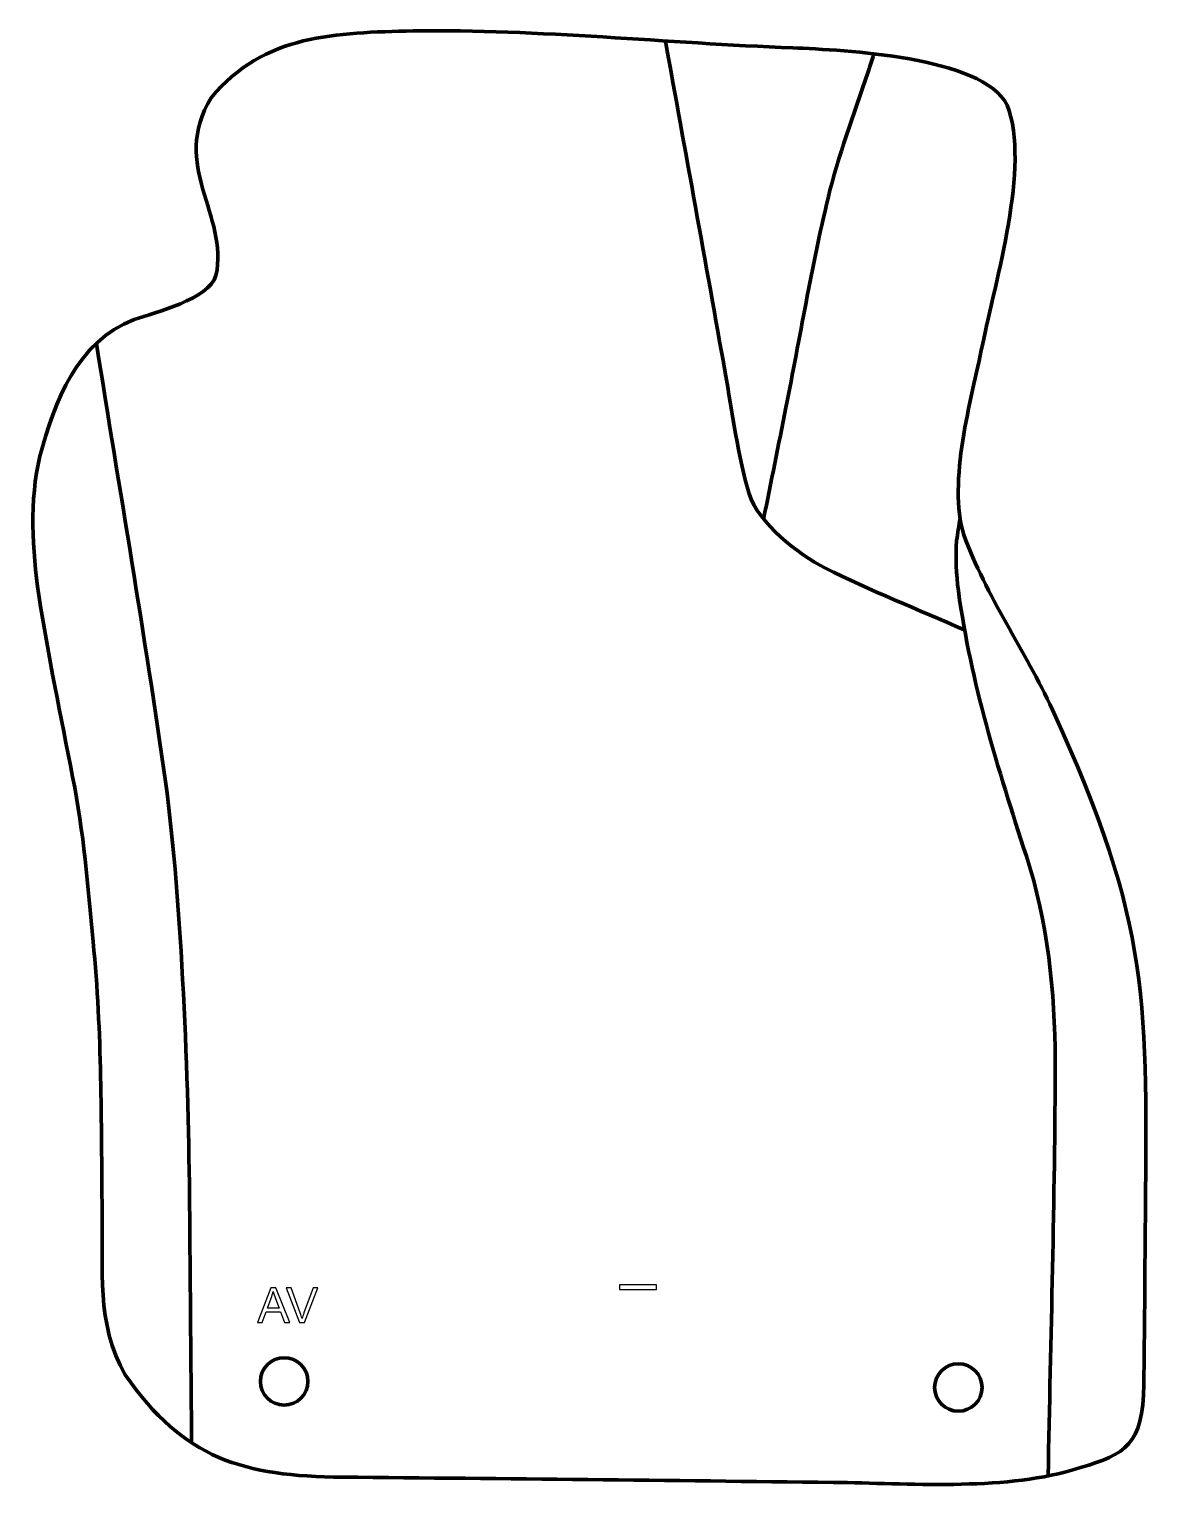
# Model space of a CAD drawing. Header units: millimetres. Extents: x 988 to 1580, y -49 to 721.
import ezdxf

# ---------------------------------------------------------------- set-up
doc = ezdxf.new("R2010")
doc.units = ezdxf.units.MM
doc.header["$MEASUREMENT"] = 0
doc.layers.add('layer 2', color=7, linetype='Continuous')
doc.layers.add('layer 3', color=7, linetype='Continuous')

msp = doc.modelspace()

# ---------------------------------------------------------------- linework, layer by layer
at = {"layer": 'layer 2', "color": 142, "lineweight": 200}
for centre in [(1122.3258, 8.2628), (1477.6613, 5.0876)]:
    msp.add_ellipse(centre, major_axis=(0, 12.5), ratio=1, dxfattribs=at)
at = {"layer": 'layer 2', "color": 142, "lineweight": 158}
for points, knots in [([(1480.7929, 404.4106), (1456.4811, 415.1551), (1431.0643, 425.2325), (1407.3605, 437.1108), (1407.3605, 437.1108), (1393.2627, 444.1755), (1372.1809, 460.7061), (1367.4152, 476.1914), (1367.4152, 476.1914), (1361.6236, 495.0103), (1358.3076, 520.2368), (1354.7682, 540.0902), (1354.7682, 540.0902), (1344.3756, 598.3857), (1333.8425, 656.6151), (1323.2786, 714.8792)], [0, 0, 0, 0, 0.2, 0.2, 0.2, 0.2, 0.4, 0.4, 0.4, 0.4, 0.6, 0.6, 0.6, 0.6, 1, 1, 1, 1]), ([(1374.9933, 462.7209), (1378.926, 482.3588), (1382.8588, 501.9966), (1386.7915, 521.6345), (1386.7915, 521.6345), (1394.0714, 558.1666), (1400.3685, 595.868), (1408.9639, 632.0134), (1408.9639, 632.0134), (1414.1917, 653.9976), (1422.8164, 676.413), (1429.8908, 698.0923), (1429.8908, 698.0923), (1430.8253, 700.9563), (1431.7599, 703.8203), (1432.6944, 706.6843), (1432.6944, 706.6843), (1432.6944, 706.6843), (1433.1617, 708.1163), (1433.1617, 708.1163)], [0, 0, 0, 0, 0.16666667, 0.16666667, 0.16666667, 0.16666667, 0.33333333, 0.33333333, 0.33333333, 0.33333333, 0.5, 0.5, 0.5, 0.5, 0.66666667, 0.66666667, 0.66666667, 0.66666667, 1, 1, 1, 1]), ([(1023.398, 555.4537), (1035.6136, 478.5577), (1048.8866, 401.5917), (1059.8191, 324.5226), (1059.8191, 324.5226), (1068.5427, 259.136), (1071.9551, 166.7286), (1072.5121, 99.9437), (1072.5121, 99.9437), (1072.8571, 58.595), (1073.1499, 17.2457), (1073.5668, -24.1024)], [0, 0, 0, 0, 0.25, 0.25, 0.25, 0.25, 0.5, 0.5, 0.5, 0.5, 1, 1, 1, 1]), ([(1524.9997, -41.5461), (1526.2531, 31.3472), (1528.6159, 104.4405), (1528.7093, 177.3236), (1528.7093, 177.3236), (1528.5925, 213.8085), (1524.8125, 250.4231), (1513.4925, 285.2278), (1513.4925, 285.2278), (1498.2698, 332.032), (1484.4558, 375.8992), (1477.6743, 424.9314), (1477.6743, 424.9314), (1476.5562, 434.0345), (1476.1047, 442.3583), (1476.7361, 451.5268), (1476.7361, 451.5268), (1477.3105, 455.4121), (1477.9744, 459.2898), (1478.5777, 463.1724)], [0, 0, 0, 0, 0.16666667, 0.16666667, 0.16666667, 0.16666667, 0.33333333, 0.33333333, 0.33333333, 0.33333333, 0.5, 0.5, 0.5, 0.5, 0.66666667, 0.66666667, 0.66666667, 0.66666667, 1, 1, 1, 1])]:
    msp.add_open_spline(points, degree=3, knots=knots, dxfattribs=at)
at = {"layer": 'layer 2', "color": 142}
for points, knots in [([(1108.2658, 39.386), (1108.2658, 39.386), (1115.2423, 57.5724), (1115.2423, 57.5724), (1115.2423, 57.5724), (1115.2423, 57.5724), (1117.8882, 57.5724), (1117.8882, 57.5724), (1117.8882, 57.5724), (1117.8882, 57.5724), (1125.2923, 39.386), (1125.2923, 39.386), (1125.2923, 39.386), (1125.2923, 39.386), (1122.5533, 39.386), (1122.5533, 39.386), (1122.5533, 39.386), (1122.5533, 39.386), (1120.4493, 44.8978), (1120.4493, 44.8978), (1120.4493, 44.8978), (1120.4493, 44.8978), (1112.7912, 44.8978), (1112.7912, 44.8978), (1112.7912, 44.8978), (1112.7912, 44.8978), (1110.8185, 39.386), (1110.8185, 39.386), (1110.8185, 39.386), (1110.8185, 39.386), (1108.2658, 39.386), (1108.2658, 39.386)], [0, 0, 0, 0, 0.11111111, 0.11111111, 0.11111111, 0.11111111, 0.22222222, 0.22222222, 0.22222222, 0.22222222, 0.33333333, 0.33333333, 0.33333333, 0.33333333, 0.44444444, 0.44444444, 0.44444444, 0.44444444, 0.55555556, 0.55555556, 0.55555556, 0.55555556, 0.66666667, 0.66666667, 0.66666667, 0.66666667, 0.77777778, 0.77777778, 0.77777778, 0.77777778, 1, 1, 1, 1]), ([(1113.4982, 46.8536), (1113.4982, 46.8536), (1119.6958, 46.8536), (1119.6958, 46.8536), (1119.6958, 46.8536), (1119.6958, 46.8536), (1117.7993, 51.8955), (1117.7993, 51.8955), (1117.7993, 51.8955), (1117.2278, 53.428), (1116.796, 54.6937), (1116.4954, 55.6928), (1116.4954, 55.6928), (1116.2456, 54.5075), (1115.9112, 53.3433), (1115.4921, 52.1918), (1115.4921, 52.1918), (1115.4921, 52.1918), (1113.4982, 46.8536), (1113.4982, 46.8536)], [0, 0, 0, 0, 0.16666667, 0.16666667, 0.16666667, 0.16666667, 0.33333333, 0.33333333, 0.33333333, 0.33333333, 0.5, 0.5, 0.5, 0.5, 0.66666667, 0.66666667, 0.66666667, 0.66666667, 1, 1, 1, 1]), ([(1130.4993, 39.386), (1130.4993, 39.386), (1123.472, 57.5724), (1123.472, 57.5724), (1123.472, 57.5724), (1123.472, 57.5724), (1126.0797, 57.5724), (1126.0797, 57.5724), (1126.0797, 57.5724), (1126.0797, 57.5724), (1130.8041, 44.3559), (1130.8041, 44.3559), (1130.8041, 44.3559), (1131.1809, 43.2976), (1131.5026, 42.307), (1131.7566, 41.3799), (1131.7566, 41.3799), (1132.036, 42.3747), (1132.362, 43.3653), (1132.7345, 44.3559), (1132.7345, 44.3559), (1132.7345, 44.3559), (1137.6367, 57.5724), (1137.6367, 57.5724), (1137.6367, 57.5724), (1137.6367, 57.5724), (1140.092, 57.5724), (1140.092, 57.5724), (1140.092, 57.5724), (1140.092, 57.5724), (1133.0012, 39.386), (1133.0012, 39.386), (1133.0012, 39.386), (1133.0012, 39.386), (1130.4993, 39.386), (1130.4993, 39.386)], [0, 0, 0, 0, 0.1, 0.1, 0.1, 0.1, 0.2, 0.2, 0.2, 0.2, 0.3, 0.3, 0.3, 0.3, 0.4, 0.4, 0.4, 0.4, 0.5, 0.5, 0.5, 0.5, 0.6, 0.6, 0.6, 0.6, 0.7, 0.7, 0.7, 0.7, 0.8, 0.8, 0.8, 0.8, 1, 1, 1, 1]), ([(1299.0673, 56.7515), (1299.0673, 56.7515), (1299.0673, 59.2563), (1299.0673, 59.2563), (1299.0673, 59.2563), (1299.0673, 59.2563), (1318.6465, 59.2563), (1318.6465, 59.2563), (1318.6465, 59.2563), (1318.6465, 59.2563), (1318.6465, 56.7515), (1318.6465, 56.7515), (1318.6465, 56.7515), (1318.6465, 56.7515), (1299.0673, 56.7515), (1299.0673, 56.7515)], [0, 0, 0, 0, 0.2, 0.2, 0.2, 0.2, 0.4, 0.4, 0.4, 0.4, 0.6, 0.6, 0.6, 0.6, 1, 1, 1, 1])]:
    msp.add_open_spline(points, degree=3, knots=knots, dxfattribs=at)
at = {"layer": 'layer 3', "color": 242, "lineweight": 158}
msp.add_open_spline([(1038.5358, 11.73), (1023.0414, 38.8815), (1026.9718, 67.7889), (1026.4367, 97.6734), (1026.4367, 97.6734), (1025.7796, 146.0455), (1026.4457, 191.527), (1021.6741, 239.9373), (1021.6741, 239.9373), (1018.8596, 270.0701), (1016.7911, 297.0535), (1010.8677, 326.9582), (1010.8677, 326.9582), (1004.6377, 358.561), (997.9726, 391.021), (992.9739, 422.7909), (992.9739, 422.7909), (989.6378, 446.3032), (987.9785, 472.7774), (993.6167, 495.9866), (993.6167, 495.9866), (1001.2199, 524.9196), (1013.1735, 556.3692), (1043.2937, 568.0116), (1043.2937, 568.0116), (1054.9182, 572.0789), (1082.3528, 578.474), (1086.4004, 591.2379), (1086.4004, 591.2379), (1093.29, 622.86), (1062.0449, 649.4428), (1083.8573, 684.8892), (1083.8573, 684.8892), (1111.7913, 718.8142), (1149.903, 719.0763), (1190.3743, 720.1798), (1190.3743, 720.1798), (1256.6935, 721.046), (1323.9545, 713.7127), (1390.4421, 711.2377), (1390.4421, 711.2377), (1416.998, 710.0157), (1490.1188, 706.9342), (1503.456, 681.0835), (1503.456, 681.0835), (1515.6484, 648.6745), (1497.1799, 588.788), (1490.3298, 554.4963), (1490.3298, 554.4963), (1484.526, 526.3409), (1471.8436, 482.0171), (1480.5697, 454.5309), (1480.5697, 454.5309), (1491.9946, 422.5439), (1512.8305, 393.4469), (1527.2807, 362.2887), (1527.2807, 362.2887), (1579.5914, 247.9523), (1577.1881, 209.187), (1576.1421, 86.2818), (1576.1421, 86.2818), (1575.8927, 57.9631), (1575.8153, 29.4004), (1575.2762, 1.108), (1575.2762, 1.108), (1573.3959, -28.1608), (1563.1754, -30.806), (1537.3822, -38.5714), (1537.3822, -38.5714), (1499.7735, -49.3764), (1451.0747, -45.4185), (1411.7161, -44.9693), (1411.7161, -44.9693), (1325.5061, -43.9797), (1239.3599, -42.9582), (1153.144, -42.2151), (1153.144, -42.2151), (1100.7107, -41.6462), (1069.6717, -32.905), (1038.5358, 11.73)], degree=3, knots=[0, 0, 0, 0, 0.04761905, 0.04761905, 0.04761905, 0.04761905, 0.0952381, 0.0952381, 0.0952381, 0.0952381, 0.14285714, 0.14285714, 0.14285714, 0.14285714, 0.19047619, 0.19047619, 0.19047619, 0.19047619, 0.23809524, 0.23809524, 0.23809524, 0.23809524, 0.28571429, 0.28571429, 0.28571429, 0.28571429, 0.33333333, 0.33333333, 0.33333333, 0.33333333, 0.38095238, 0.38095238, 0.38095238, 0.38095238, 0.42857143, 0.42857143, 0.42857143, 0.42857143, 0.47619048, 0.47619048, 0.47619048, 0.47619048, 0.52380952, 0.52380952, 0.52380952, 0.52380952, 0.57142857, 0.57142857, 0.57142857, 0.57142857, 0.61904762, 0.61904762, 0.61904762, 0.61904762, 0.66666667, 0.66666667, 0.66666667, 0.66666667, 0.71428571, 0.71428571, 0.71428571, 0.71428571, 0.76190476, 0.76190476, 0.76190476, 0.76190476, 0.80952381, 0.80952381, 0.80952381, 0.80952381, 0.85714286, 0.85714286, 0.85714286, 0.85714286, 0.9047619, 0.9047619, 0.9047619, 0.9047619, 1, 1, 1, 1], dxfattribs=at)

doc.saveas('drawing.dxf')
